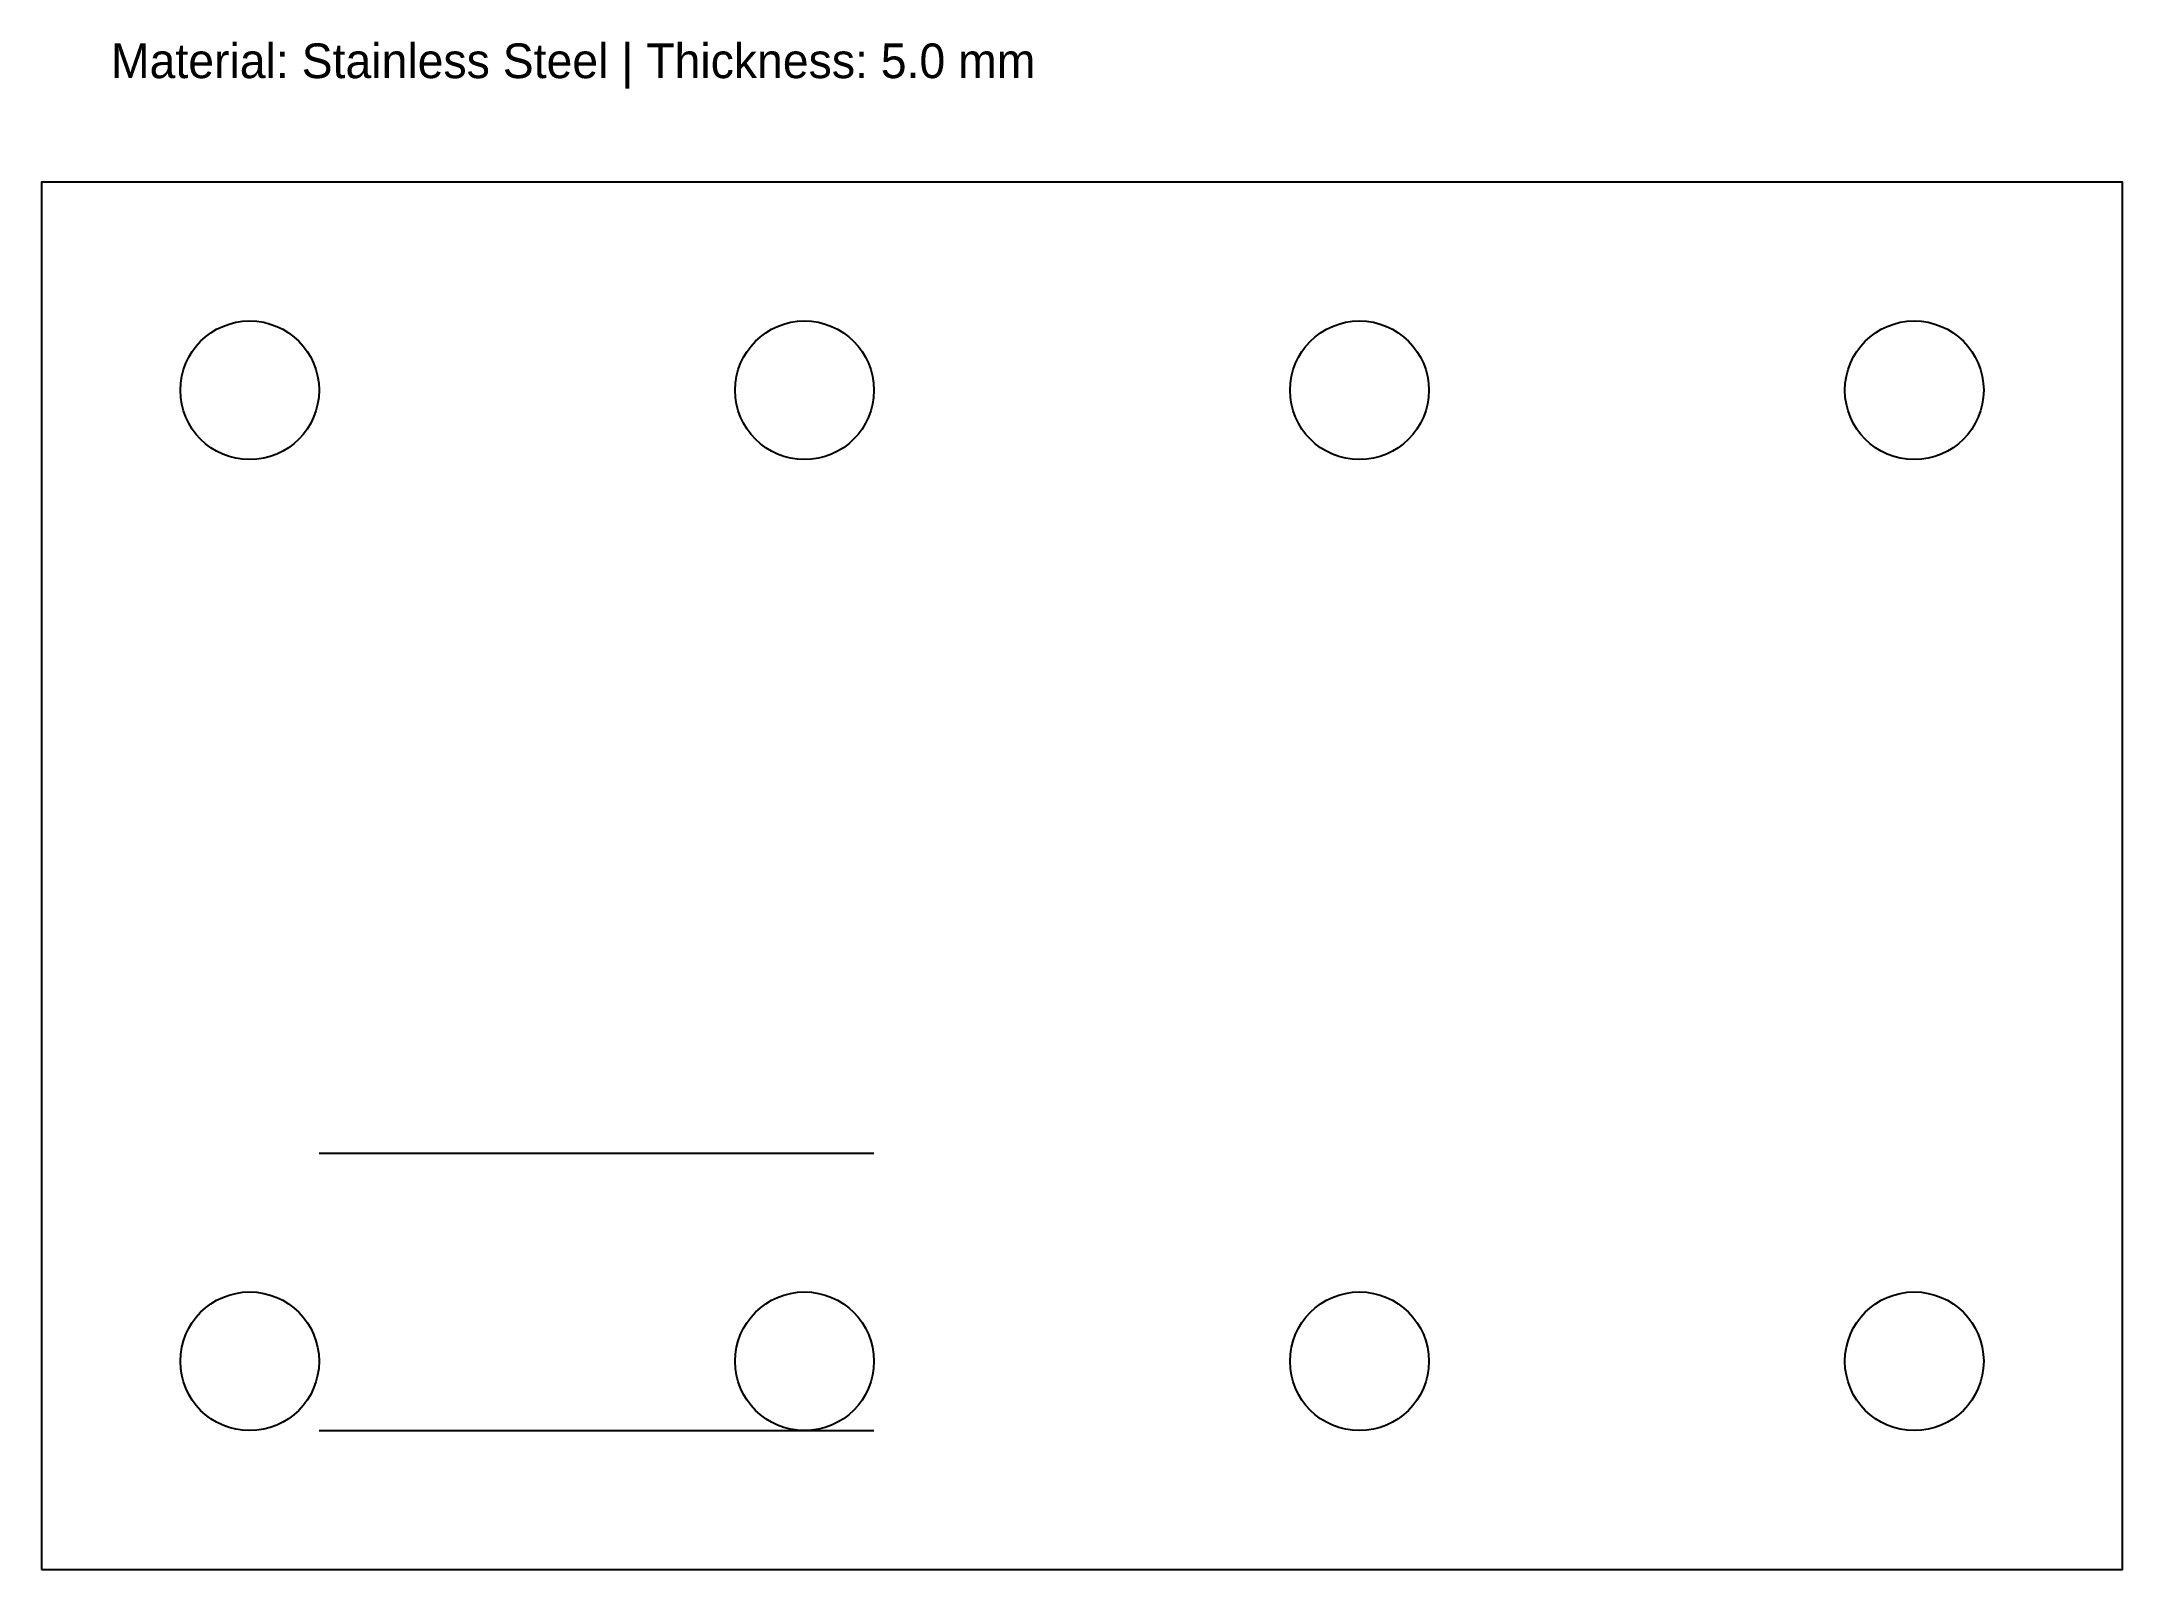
# Model space of a CAD drawing. Header units: metres. Extents: x 0 to 300, y 0 to 220.
import ezdxf

# ---------------------------------------------------------------- set-up
doc = ezdxf.new("R2010")
doc.units = ezdxf.units.M

msp = doc.modelspace()

# ---------------------------------------------------------------- linework, layer by layer
at = {"layer": 'CUT'}
msp.add_lwpolyline([(0, 0), (300, 0), (300, 200), (0, 200)], close=True, dxfattribs=at)
at = {"layer": 'HOLES'}
for centre in [(30, 170), (110, 170), (190, 170), (270, 170), (30, 30), (110, 30), (190, 30), (270, 30)]:
    msp.add_circle(centre, 10, dxfattribs=at)
at = {"layer": 'WELDS', "linetype": 'CONTINUOUS'}
for p, q in [((40, 60), (120, 60)), ((40, 20), (120, 20))]:
    msp.add_line(p, q, dxfattribs=at)

# ---------------------------------------------------------------- texts
at = {"layer": 'NOTES'}
msp.add_text('Material: Stainless Steel | Thickness: 5.0 mm', height=5, dxfattribs=at).set_placement((10, 215))

doc.saveas('drawing.dxf')
